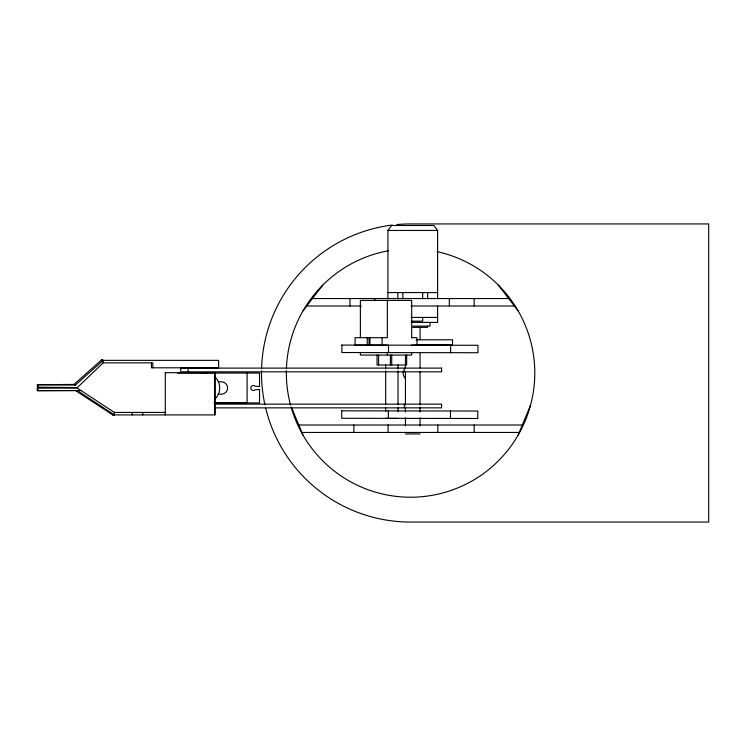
<?xml version="1.0" encoding="UTF-8"?>
<svg xmlns="http://www.w3.org/2000/svg" width="746" height="746" viewBox="0 0 746 746"><rect width="100%" height="100%" fill="white"/><g stroke="black" fill="none" stroke-linecap="round" stroke-linejoin="round"><path stroke-width="1.12" d="M114.362 414.907L77.248 390.55L37.3 390.652L37.3 388.162L77.248 388.069L114.362 412.426L114.362 414.907L113.224 414.907M142.747 414.907L142.747 412.426M388.358 418.357L388.368 410.906M388.498 352.597L388.507 345.146M450.463 418.45L450.481 410.99M450.612 352.69L450.621 345.239M103.19 360.355L75.365 385.085L73.975 384.414L37.393 384.731L37.393 387.221L77.351 387.575L103.19 362.845L103.19 360.355L101.81 359.684L101.81 360.355L218.625 360.355L218.625 367.806L151.447 367.806L151.447 362.845M518.144 435.114L530.555 405.153M387.911 298.792L387.911 230.467L391.641 225.497L433.874 225.497L437.604 230.467L437.604 298.792M302.988 310.886L322.729 285.159M73.975 384.414L101.81 359.684M77.248 390.55L76.111 390.913L113.224 415.27M37.3 390.652L81.034 390.55M218.326 381.821L222.467 381.859A6.21 6.21 0 0 1 221.972 394.168L218.298 394.149M387.911 230.467L437.604 230.467M387.911 292.581L437.604 292.581M312.462 298.54L508.669 298.54M306.737 306L361.26 306M410.897 306L514.395 306M411.027 317.423L437.604 317.423M411.652 321.153L422.693 321.153L422.693 317.423M411.027 322.393L437.604 322.393L437.604 305.776M412.762 326.123L430.088 326.123L430.088 322.393M412.762 327.363L427.579 327.363L427.579 326.123M411.456 337.686L416.977 337.686L416.977 345.137L411.689 345.137M416.184 339.784L452.514 339.784L452.514 344.755L416.184 344.755M387.361 345.137L355.096 345.137L355.096 337.686L387.361 337.686L387.361 300.414M102.957 362.845L152.846 362.845L152.846 367.806M165.192 372.674L214.941 372.674L214.941 414.907L112.972 414.907M177.529 373.075L259.524 373.075L259.524 386.493L255.067 386.223A2.48 2.48 0 0 0 251.551 386.223A2.48 2.48 0 0 0 251.551 389.738A2.48 2.48 0 0 0 255.067 389.738L259.524 389.477L259.524 402.887L213.953 402.887M37.393 384.731L75.365 385.085M214.839 402.887L247.094 402.887L247.094 373.075M214.904 404.136L441.585 404.136L441.585 407.857L214.904 407.857M114.119 412.426L165.286 412.426M385.673 418.385L398.028 418.385M298.801 425.006L522.331 425.006M301.888 432.456L519.244 432.456M405.451 433.948L420.063 433.948M498.403 285.159L518.144 310.886M291.444 407.241L302.988 435.114M474.167 298.54L474.167 306M474.167 425.006L474.167 432.456M449.325 298.54L449.325 306M437.818 425.006L437.818 432.456M427.663 292.581L427.663 298.792M422.693 292.581L422.693 298.792M420.063 327.363L420.063 339.784M420.063 352.858L420.063 367.918M420.063 371.396L420.063 404.985M420.063 407.307L420.063 411.941M420.063 417.732L420.063 425.835M411.689 337.686L411.689 300.414L360.383 300.414L360.383 337.686M411.689 352.867L411.689 355.077L360.383 355.077L360.383 352.867M406.673 355.077L406.673 365.008L377.038 365.008L377.038 355.077M405.507 355.077L405.451 367.918M405.451 371.396L405.451 404.985M405.451 407.307L405.451 411.941M405.451 417.732L405.451 425.835M404.323 368.104L404.323 371.834M404.323 404.136L404.323 407.857M402.821 292.581L402.821 298.792M398.028 365.008L398.028 368.496M398.028 370.818L398.028 404.463M398.028 407.941L398.028 411.419M397.851 292.581L397.851 298.792M391.706 355.077L391.706 365.008M390.382 355.077L390.382 365.008M388.069 425.006L388.069 432.456M387.361 352.867L387.361 355.077M385.673 365.008L385.673 368.496M385.673 370.818L385.673 404.463M385.673 407.941L385.673 411.419M382.064 337.686L382.064 345.137M378.595 355.077L378.595 365.008M374.79 298.54L374.79 300.675M369.932 337.686L369.932 345.137M369.037 337.686L369.037 345.137M367.228 337.686L367.228 345.137M353.846 425.006L353.846 432.456M349.949 298.54L349.949 306M214.839 372.674L214.839 414.907M188.169 368.104L188.169 371.834M165.286 372.674L165.286 414.907M132.238 412.426L132.238 414.907M38.121 385.085L38.121 387.575M38.027 388.069L38.027 390.55M265.735 408.276A149.069 149.069 0 0 0 410.57 522.069L708.7 522.069L708.7 223.931L410.57 223.931A149.069 149.069 0 0 0 396.844 224.565M264.961 404.929A149.069 149.069 0 0 1 261.52 370.725M261.566 368.449A149.069 149.069 0 0 1 392.256 225.059M437.109 251.644A124.218 124.218 0 0 1 534.63 379.22A124.218 124.218 0 0 1 424.838 496.398A124.218 124.218 0 0 1 291.192 407.372M290.576 405.153A124.218 124.218 0 0 1 286.361 370.697M286.427 368.384A124.218 124.218 0 0 1 388.582 250.74M405.292 378.269A7.451 7.451 0 0 1 403.362 371.07M215.118 398.802A14.911 14.911 0 0 0 217.571 395.781C220.238 391.258 220.387 385.533 217.972 380.88A14.911 14.911 0 0 0 214.251 376.404M202.343 373.289A14.911 14.911 0 0 1 207.201 373.261M341.743 410.832L341.733 418.292L477.794 418.487L477.804 411.027L341.743 410.832M341.892 345.081L341.873 352.532L477.934 352.727L477.944 345.277L341.892 345.081M441.585 368.104L180.719 368.104L180.719 371.834L441.585 371.834L441.585 368.104"/></g></svg>
